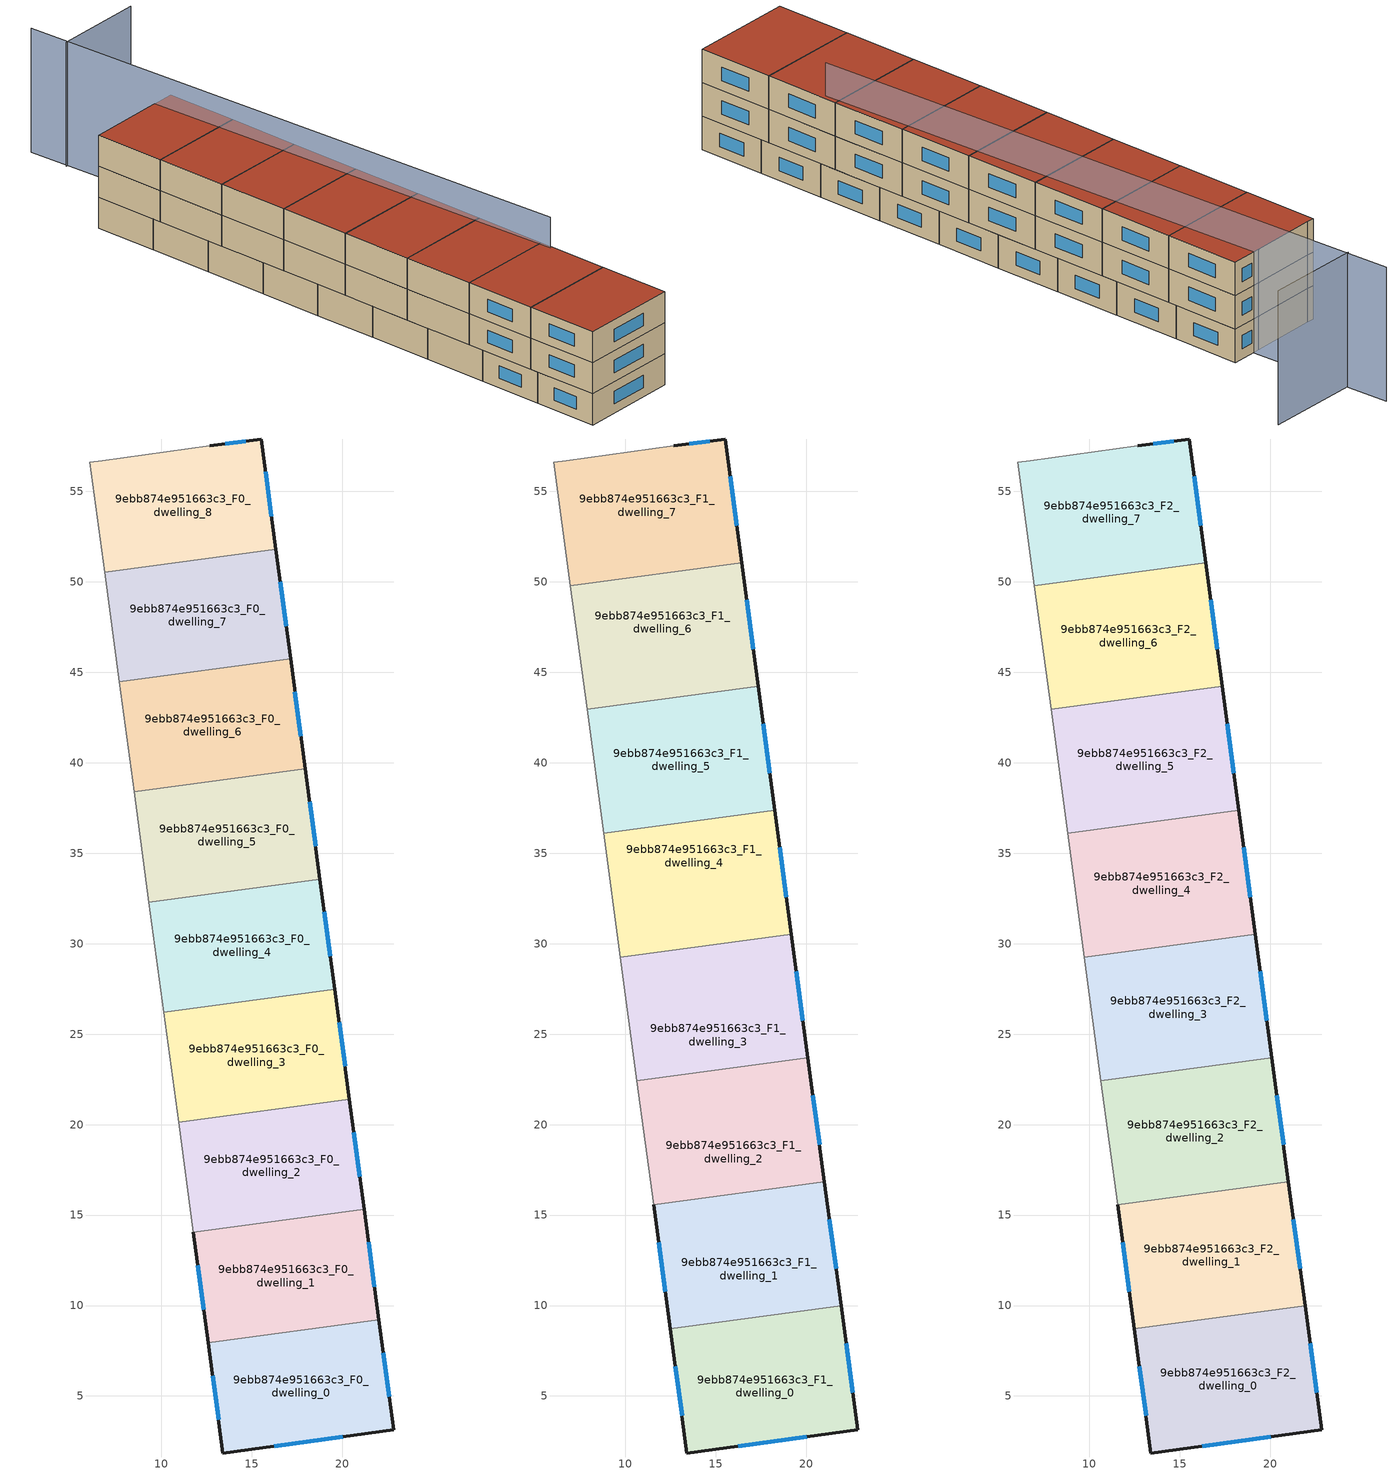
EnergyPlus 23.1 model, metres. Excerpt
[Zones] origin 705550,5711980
9ebb874e951663c3_F0_dwelling_0
 floor ground (EU_floor_Construction): 22.02,9.21 22.83,3.12 13.4,1.85 12.58,7.95 z0
 wall outside (EU_wall_Construction): 12.58,7.95 13.4,1.85 22.83,3.12 22.02,9.21 z0:3
 wall to 9ebb874e951663c3_F0_dwelling_1 (EU_wall_Construction): 22.02,9.21 12.58,7.95 z0:3
 window (EU_Window_Construction): 22.59,4.95 22.26,7.39 / 16.23,2.23 20.01,2.74 / 12.83,6.12 13.16,3.67 z0.9:2.1
9ebb874e951663c3_F0_dwelling_1
 floor ground (EU_floor_Construction): 21.2,15.31 22.02,9.21 12.58,7.95 11.76,14.04 z0
 wall outside (EU_wall_Construction): 22.02,9.21 21.2,15.31 / 11.76,14.04 12.58,7.95 z0:3
 wall to 9ebb874e951663c3_F0_dwelling_2 (EU_wall_Construction): 21.2,15.31 11.76,14.04 z0:3
 window (EU_Window_Construction): 21.78,11.04 21.45,13.48 / 12.01,12.22 12.34,9.77 z0.9:2.1
9ebb874e951663c3_F0_dwelling_2
 floor ground (EU_floor_Construction): 20.39,21.4 21.2,15.31 11.76,14.04 10.95,20.13 z0
 wall outside (EU_wall_Construction): 21.2,15.31 20.39,21.4 z0:3
 wall to 9ebb874e951663c3_F0_dwelling_3 (EU_wall_Construction): 20.39,21.4 10.95,20.13 z0:3
 wall adiabatic (EU_wall_Construction): 10.95,20.13 11.76,14.04 z0:3
 window (EU_Window_Construction): 20.96,17.13 20.63,19.58 z0.9:2.1
9ebb874e951663c3_F0_dwelling_3
 floor ground (EU_floor_Construction): 19.58,27.49 20.39,21.4 10.95,20.13 10.13,26.22 z0
 wall outside (EU_wall_Construction): 20.39,21.4 19.58,27.49 z0:3
 wall to 9ebb874e951663c3_F0_dwelling_4 (EU_wall_Construction): 19.58,27.49 10.13,26.22 z0:3
 wall adiabatic (EU_wall_Construction): 10.13,26.22 10.95,20.13 z0:3
 window (EU_Window_Construction): 20.15,23.22 19.82,25.66 z0.9:2.1
9ebb874e951663c3_F0_dwelling_4
 floor ground (EU_floor_Construction): 18.76,33.57 19.58,27.49 10.13,26.22 9.31,32.3 z0
 wall outside (EU_wall_Construction): 19.58,27.49 18.76,33.57 z0:3
 wall to 9ebb874e951663c3_F0_dwelling_5 (EU_wall_Construction): 18.76,33.57 9.31,32.3 z0:3
 wall adiabatic (EU_wall_Construction): 9.31,32.3 10.13,26.22 z0:3
 window (EU_Window_Construction): 19.33,29.31 19.01,31.75 z0.9:2.1
9ebb874e951663c3_F0_dwelling_5
 floor ground (EU_floor_Construction): 17.95,39.66 18.76,33.57 9.31,32.3 8.49,38.38 z0
 wall outside (EU_wall_Construction): 18.76,33.57 17.95,39.66 z0:3
 wall to 9ebb874e951663c3_F0_dwelling_6 (EU_wall_Construction): 17.95,39.66 8.49,38.38 z0:3
 wall adiabatic (EU_wall_Construction): 8.49,38.38 9.31,32.3 z0:3
 window (EU_Window_Construction): 18.52,35.39 18.19,37.84 z0.9:2.1
 ceiling adiabatic (EU_roof_Construction): 18.25,37.37 17.95,39.66 8.49,38.38 8.8,36.1 z3
9ebb874e951663c3_F0_dwelling_6
 floor ground (EU_floor_Construction): 17.14,45.74 17.95,39.66 8.49,38.38 7.68,44.46 z0
 wall outside (EU_wall_Construction): 17.95,39.66 17.14,45.74 z0:3
 wall to 9ebb874e951663c3_F0_dwelling_7 (EU_wall_Construction): 17.14,45.74 7.68,44.46 z0:3
 wall adiabatic (EU_wall_Construction): 7.68,44.46 8.49,38.38 z0:3
 window (EU_Window_Construction): 17.7,41.48 17.38,43.92 z0.9:2.1
 ceiling adiabatic (EU_roof_Construction): 17.95,39.66 17.34,44.22 7.88,42.95 8.49,38.38 z3
9ebb874e951663c3_F0_dwelling_7
 floor ground (EU_floor_Construction): 16.32,51.81 17.14,45.74 7.68,44.46 6.86,50.54 z0
 wall outside (EU_wall_Construction): 17.14,45.74 16.32,51.81 z0:3
 wall to 9ebb874e951663c3_F0_dwelling_8 (EU_wall_Construction): 16.32,51.81 6.86,50.54 z0:3
 wall adiabatic (EU_wall_Construction): 6.86,50.54 7.68,44.46 z0:3
 window (EU_Window_Construction): 16.89,47.56 16.57,49.99 z0.9:2.1
9ebb874e951663c3_F0_dwelling_8
 floor ground (EU_floor_Construction): 15.51,57.89 16.32,51.81 6.86,50.54 6.04,56.6 6.74,56.69 12.68,57.52 z0
 wall outside (EU_wall_Construction): 16.32,51.81 15.51,57.89 12.68,57.52 z0:3
 wall adiabatic (EU_wall_Construction): 12.68,57.52 6.74,56.69 6.04,56.6 6.86,50.54 z0:3
 window (EU_Window_Construction): 14.66,57.78 13.52,57.63 / 16.08,53.63 15.75,56.07 z0.9:2.1
9ebb874e951663c3_F1_dwelling_0
 floor to 9ebb874e951663c3_F0_dwelling_0 (EU_floor_Construction): 22.02,9.21 22.83,3.12 13.4,1.85 12.58,7.95 z3
 floor to 9ebb874e951663c3_F0_dwelling_1 (EU_floor_Construction): 21.92,9.98 22.02,9.21 12.58,7.95 12.48,8.71 z3
 wall outside (EU_wall_Construction): 12.48,8.71 13.4,1.85 22.83,3.12 21.92,9.98 z3:6
 wall to 9ebb874e951663c3_F1_dwelling_1 (EU_wall_Construction): 21.92,9.98 12.48,8.71 z3:6
 window (EU_Window_Construction): 22.56,5.17 22.19,7.92 / 16.23,2.23 20.01,2.74 / 12.76,6.66 13.13,3.9 z3.9:5.1
9ebb874e951663c3_F1_dwelling_1
 floor to 9ebb874e951663c3_F0_dwelling_1 (EU_floor_Construction): 21.2,15.31 21.92,9.98 12.48,8.71 11.76,14.04 z3
 floor to 9ebb874e951663c3_F0_dwelling_2 (EU_floor_Construction): 21,16.83 21.2,15.31 11.76,14.04 11.56,15.56 z3
 wall outside (EU_wall_Construction): 21.92,9.98 21,16.83 / 11.56,15.56 12.48,8.71 z3:6
 wall to 9ebb874e951663c3_F1_dwelling_2 (EU_wall_Construction): 21,16.83 11.56,15.56 z3:6
 window (EU_Window_Construction): 21.64,12.03 21.28,14.78 / 11.84,13.51 12.21,10.76 z3.9:5.1
9ebb874e951663c3_F1_dwelling_2
 floor to 9ebb874e951663c3_F0_dwelling_2 (EU_floor_Construction): 20.39,21.4 21,16.83 11.56,15.56 10.95,20.13 z3
 floor to 9ebb874e951663c3_F0_dwelling_3 (EU_floor_Construction): 20.08,23.68 20.39,21.4 10.95,20.13 10.64,22.41 z3
 wall outside (EU_wall_Construction): 21,16.83 20.08,23.68 z3:6
 wall to 9ebb874e951663c3_F1_dwelling_3 (EU_wall_Construction): 20.08,23.68 10.64,22.41 z3:6
 wall adiabatic (EU_wall_Construction): 10.64,22.41 11.56,15.56 z3:6
 window (EU_Window_Construction): 20.73,18.88 20.36,21.63 z3.9:5.1
9ebb874e951663c3_F1_dwelling_3
 floor to 9ebb874e951663c3_F0_dwelling_3 (EU_floor_Construction): 19.58,27.49 20.08,23.68 10.64,22.41 10.13,26.22 z3
 floor to 9ebb874e951663c3_F0_dwelling_4 (EU_floor_Construction): 19.17,30.53 19.58,27.49 10.13,26.22 9.72,29.26 z3
 wall outside (EU_wall_Construction): 20.08,23.68 19.17,30.53 z3:6
 wall to 9ebb874e951663c3_F1_dwelling_4 (EU_wall_Construction): 19.17,30.53 9.72,29.26 z3:6
 wall adiabatic (EU_wall_Construction): 9.72,29.26 10.64,22.41 z3:6
 window (EU_Window_Construction): 19.81,25.73 19.44,28.48 z3.9:5.1
9ebb874e951663c3_F1_dwelling_4
 floor to 9ebb874e951663c3_F0_dwelling_5 (EU_floor_Construction): 18.25,37.37 18.76,33.57 9.31,32.3 8.8,36.1 z3
 floor to 9ebb874e951663c3_F0_dwelling_4 (EU_floor_Construction): 18.76,33.57 19.17,30.53 9.72,29.26 9.31,32.3 z3
 wall outside (EU_wall_Construction): 19.17,30.53 18.25,37.38 z3:6
 wall to 9ebb874e951663c3_F1_dwelling_5 (EU_wall_Construction): 18.25,37.38 8.8,36.1 z3:6
 wall adiabatic (EU_wall_Construction): 8.8,36.1 9.72,29.26 z3:6
 window (EU_Window_Construction): 18.9,32.58 18.53,35.33 z3.9:5.1
9ebb874e951663c3_F1_dwelling_5
 floor adiabatic (EU_floor_Construction): 17.34,44.22 18.25,37.38 8.8,36.1 7.88,42.95 z3
 wall outside (EU_wall_Construction): 18.25,37.38 17.34,44.22 z3:6
 wall to 9ebb874e951663c3_F1_dwelling_6 (EU_wall_Construction): 17.34,44.22 7.88,42.95 z3:6
 wall adiabatic (EU_wall_Construction): 7.88,42.95 8.8,36.1 z3:6
 window (EU_Window_Construction): 17.98,39.42 17.61,42.17 z3.9:5.1
9ebb874e951663c3_F1_dwelling_6
 floor to 9ebb874e951663c3_F0_dwelling_6 (EU_floor_Construction): 17.13,45.74 17.34,44.22 7.88,42.95 7.68,44.46 z3
 floor to 9ebb874e951663c3_F0_dwelling_7 (EU_floor_Construction): 16.42,51.05 17.13,45.74 7.68,44.46 6.96,49.78 z3
 wall outside (EU_wall_Construction): 17.34,44.22 16.42,51.05 z3:6
 wall to 9ebb874e951663c3_F1_dwelling_7 (EU_wall_Construction): 16.42,51.05 6.96,49.78 z3:6
 wall adiabatic (EU_wall_Construction): 6.96,49.78 7.88,42.95 z3:6
 window (EU_Window_Construction): 17.06,46.26 16.7,49.01 z3.9:5.1
9ebb874e951663c3_F1_dwelling_7
 floor to 9ebb874e951663c3_F0_dwelling_7 (EU_floor_Construction): 16.32,51.81 16.42,51.05 6.96,49.78 6.86,50.54 z3
 floor to 9ebb874e951663c3_F0_dwelling_8 (EU_floor_Construction): 15.51,57.89 16.32,51.81 6.86,50.54 6.04,56.6 6.74,56.69 12.68,57.52 z3
 wall outside (EU_wall_Construction): 16.42,51.05 15.51,57.89 12.68,57.52 z3:6
 wall adiabatic (EU_wall_Construction): 12.68,57.52 6.74,56.69 6.04,56.6 6.96,49.78 z3:6
 window (EU_Window_Construction): 14.66,57.78 13.52,57.63 / 16.15,53.1 15.78,55.85 z3.9:5.1
9ebb874e951663c3_F2_dwelling_0
 floor to 9ebb874e951663c3_F1_dwelling_0 (EU_floor_Construction): 21.92,9.98 22.83,3.12 13.4,1.85 12.48,8.71 z6
 wall outside (EU_wall_Construction): 12.48,8.71 13.4,1.85 22.83,3.12 21.92,9.98 z6:9
 wall to 9ebb874e951663c3_F2_dwelling_1 (EU_wall_Construction): 21.92,9.98 12.48,8.71 z6:9
 window (EU_Window_Construction): 22.56,5.17 22.19,7.92 / 16.23,2.23 20.01,2.74 / 12.76,6.66 13.13,3.9 z6.9:8.1
 roof outside (EU_roof_Construction): 22.83,3.12 21.92,9.98 12.48,8.71 13.4,1.85 z9
9ebb874e951663c3_F2_dwelling_1
 floor to 9ebb874e951663c3_F1_dwelling_1 (EU_floor_Construction): 21,16.83 21.92,9.98 12.48,8.71 11.56,15.56 z6
 wall outside (EU_wall_Construction): 21.92,9.98 21,16.83 / 11.56,15.56 12.48,8.71 z6:9
 wall to 9ebb874e951663c3_F2_dwelling_2 (EU_wall_Construction): 21,16.83 11.56,15.56 z6:9
 window (EU_Window_Construction): 21.64,12.03 21.28,14.78 / 11.84,13.51 12.21,10.76 z6.9:8.1
 roof outside (EU_roof_Construction): 21.92,9.98 21,16.83 11.56,15.56 12.48,8.71 z9
9ebb874e951663c3_F2_dwelling_2
 floor to 9ebb874e951663c3_F1_dwelling_2 (EU_floor_Construction): 20.08,23.68 21,16.83 11.56,15.56 10.64,22.41 z6
 wall outside (EU_wall_Construction): 21,16.83 20.08,23.68 z6:9
 wall to 9ebb874e951663c3_F2_dwelling_3 (EU_wall_Construction): 20.08,23.68 10.64,22.41 z6:9
 wall adiabatic (EU_wall_Construction): 10.64,22.41 11.56,15.56 z6:9
 window (EU_Window_Construction): 20.73,18.88 20.36,21.63 z6.9:8.1
 roof outside (EU_roof_Construction): 21,16.83 20.08,23.68 10.64,22.41 11.56,15.56 z9
9ebb874e951663c3_F2_dwelling_3
 floor to 9ebb874e951663c3_F1_dwelling_3 (EU_floor_Construction): 19.17,30.53 20.08,23.68 10.64,22.41 9.72,29.26 z6
 wall outside (EU_wall_Construction): 20.08,23.68 19.17,30.53 z6:9
 wall to 9ebb874e951663c3_F2_dwelling_4 (EU_wall_Construction): 19.17,30.53 9.72,29.26 z6:9
 wall adiabatic (EU_wall_Construction): 9.72,29.26 10.64,22.41 z6:9
 window (EU_Window_Construction): 19.81,25.73 19.44,28.48 z6.9:8.1
 roof outside (EU_roof_Construction): 20.08,23.68 19.17,30.53 9.72,29.26 10.64,22.41 z9
9ebb874e951663c3_F2_dwelling_4
 floor to 9ebb874e951663c3_F1_dwelling_4 (EU_floor_Construction): 18.25,37.38 19.17,30.53 9.72,29.26 8.8,36.1 z6
 wall outside (EU_wall_Construction): 19.17,30.53 18.25,37.38 z6:9
 wall to 9ebb874e951663c3_F2_dwelling_5 (EU_wall_Construction): 18.25,37.38 8.8,36.1 z6:9
 wall adiabatic (EU_wall_Construction): 8.8,36.1 9.72,29.26 z6:9
 window (EU_Window_Construction): 18.9,32.58 18.53,35.33 z6.9:8.1
 roof outside (EU_roof_Construction): 19.17,30.53 18.25,37.38 8.8,36.1 9.72,29.26 z9
9ebb874e951663c3_F2_dwelling_5
 floor to 9ebb874e951663c3_F1_dwelling_5 (EU_floor_Construction): 17.34,44.22 18.25,37.38 8.8,36.1 7.88,42.95 z6
 wall outside (EU_wall_Construction): 18.25,37.38 17.34,44.22 z6:9
 wall to 9ebb874e951663c3_F2_dwelling_6 (EU_wall_Construction): 17.34,44.22 7.88,42.95 z6:9
 wall adiabatic (EU_wall_Construction): 7.88,42.95 8.8,36.1 z6:9
 window (EU_Window_Construction): 17.98,39.42 17.61,42.17 z6.9:8.1
 roof outside (EU_roof_Construction): 18.25,37.38 17.34,44.22 7.88,42.95 8.8,36.1 z9
9ebb874e951663c3_F2_dwelling_6
 floor to 9ebb874e951663c3_F1_dwelling_6 (EU_floor_Construction): 16.42,51.05 17.34,44.22 7.88,42.95 6.96,49.78 z6
 wall outside (EU_wall_Construction): 17.34,44.22 16.42,51.05 z6:9
 wall to 9ebb874e951663c3_F2_dwelling_7 (EU_wall_Construction): 16.42,51.05 6.96,49.78 z6:9
 wall adiabatic (EU_wall_Construction): 6.96,49.78 7.88,42.95 z6:9
 window (EU_Window_Construction): 17.06,46.26 16.7,49.01 z6.9:8.1
 roof outside (EU_roof_Construction): 17.34,44.22 16.42,51.05 6.96,49.78 7.88,42.95 z9
9ebb874e951663c3_F2_dwelling_7
 floor to 9ebb874e951663c3_F1_dwelling_7 (EU_floor_Construction): 15.51,57.89 16.42,51.05 6.96,49.78 6.04,56.6 6.74,56.69 12.68,57.52 z6
 wall outside (EU_wall_Construction): 16.42,51.05 15.51,57.89 12.68,57.52 z6:9
 wall adiabatic (EU_wall_Construction): 12.68,57.52 6.74,56.69 6.04,56.6 6.96,49.78 z6:9
 window (EU_Window_Construction): 14.66,57.78 13.52,57.63 / 16.15,53.1 15.78,55.85 z6.9:8.1
 roof outside (EU_roof_Construction): 16.42,51.05 15.51,57.89 12.68,57.52 6.74,56.69 6.04,56.6 6.96,49.78 z9
shading: 11,70.68 20.88,15.54 / 20,67.96 11.51,66.82 z0:12
[Building]
EU S2 Campaign: North Axis=0; Terrain=City; Solar Distribution=FullExterior
[Site:Location]
London: Latitude=51.5; Longitude=-0.5; Time Zone=0; Elevation=25
[SizingPeriod:WeatherFileDays]
AnnualSizingPeriod: Begin Month=1; Begin Day of Month=1; End Month=12; End Day of Month=31; Day of Week for Start Day=Monday; Use Weather File Daylight Saving Period=No; Use Weather File Rain and Snow Indicators=No
[MATERIAL]
EU_InternalMass_Material: Roughness=MediumRough; Thickness=0.1; Conductivity=1; Density=1800; Specific Heat=900; Thermal Absorptance=0.9; Solar Absorptance=0.7; Visible Absorptance=0.7
[MATERIAL:NOMASS] Roughness=MediumRough; Thermal Absorptance=0.9; Solar Absorptance=0.7; Visible Absorptance=0.7
Name | Thermal Resistance
EU_wall_NoMass | 1.04674
EU_roof_NoMass | 4.32442
EU_floor_NoMass | 2.04616
[WINDOWMATERIAL:SIMPLEGLAZINGSYSTEM]
EU_Window_SimpleGlazing: UFactor=4.25843; Solar Heat Gain Coefficient=0.85; Visible Transmittance=0.85
[CONSTRUCTION]
EU_wall_Construction: EU_wall_NoMass
EU_roof_Construction: EU_roof_NoMass
EU_floor_Construction: EU_floor_NoMass
EU_Window_Construction: EU_Window_SimpleGlazing
EU_InternalMass_Construction: EU_InternalMass_Material
[ZONE] Type=1; Multiplier=1; Ceiling Height=autocalculate; Floor Area=autocalculate; Part of Total Floor Area=Yes
Name | Volume
9ebb874e951663c3_F0_dwelling_0 | 175.64
9ebb874e951663c3_F1_dwelling_0; 9ebb874e951663c3_F2_dwelling_0 | 197.596
9ebb874e951663c3_F0_dwelling_1 | 175.631
9ebb874e951663c3_F1_dwelling_1; 9ebb874e951663c3_F2_dwelling_1; 9ebb874e951663c3_F1_dwelling_3; 9ebb874e951663c3_F2_dwelling_3 | 197.583
9ebb874e951663c3_F0_dwelling_2 | 175.651
9ebb874e951663c3_F1_dwelling_2; 9ebb874e951663c3_F2_dwelling_2 | 197.576
9ebb874e951663c3_F0_dwelling_3 | 175.616
9ebb874e951663c3_F0_dwelling_4 | 175.635
9ebb874e951663c3_F1_dwelling_4; 9ebb874e951663c3_F2_dwelling_4 | 197.59
9ebb874e951663c3_F0_dwelling_5; 9ebb874e951663c3_F0_dwelling_7 | 175.625
9ebb874e951663c3_F1_dwelling_5; 9ebb874e951663c3_F2_dwelling_5 | 197.602
9ebb874e951663c3_F0_dwelling_6; 9ebb874e951663c3_F0_dwelling_8 | 175.637
9ebb874e951663c3_F1_dwelling_6; 9ebb874e951663c3_F2_dwelling_6 | 197.562
9ebb874e951663c3_F1_dwelling_7; 9ebb874e951663c3_F2_dwelling_7 | 197.609
[INTERNALMASS] Construction=EU_InternalMass_Construction
Name | Zone or ZoneList | Surface Area
9ebb874e951663c3_F0_dwelling_0_EU_InternalMass | 9ebb874e951663c3_F0_dwelling_0 | 58.5466
9ebb874e951663c3_F0_dwelling_1_EU_InternalMass | 9ebb874e951663c3_F0_dwelling_1 | 58.5435
9ebb874e951663c3_F0_dwelling_2_EU_InternalMass | 9ebb874e951663c3_F0_dwelling_2 | 58.5504
9ebb874e951663c3_F0_dwelling_3_EU_InternalMass | 9ebb874e951663c3_F0_dwelling_3 | 58.5384
9ebb874e951663c3_F0_dwelling_4_EU_InternalMass | 9ebb874e951663c3_F0_dwelling_4 | 58.5447
9ebb874e951663c3_F0_dwelling_5_EU_InternalMass | 9ebb874e951663c3_F0_dwelling_5 | 58.5415
9ebb874e951663c3_F0_dwelling_6_EU_InternalMass | 9ebb874e951663c3_F0_dwelling_6 | 58.5456
9ebb874e951663c3_F0_dwelling_7_EU_InternalMass | 9ebb874e951663c3_F0_dwelling_7 | 58.5416
9ebb874e951663c3_F0_dwelling_8_EU_InternalMass | 9ebb874e951663c3_F0_dwelling_8 | 58.5451
9ebb874e951663c3_F1_dwelling_0_EU_InternalMass | 9ebb874e951663c3_F1_dwelling_0 | 65.8653
9ebb874e951663c3_F1_dwelling_1_EU_InternalMass | 9ebb874e951663c3_F1_dwelling_1 | 65.8611
9ebb874e951663c3_F1_dwelling_2_EU_InternalMass | 9ebb874e951663c3_F1_dwelling_2 | 65.8587
9ebb874e951663c3_F1_dwelling_3_EU_InternalMass | 9ebb874e951663c3_F1_dwelling_3 | 65.8606
9ebb874e951663c3_F1_dwelling_4_EU_InternalMass | 9ebb874e951663c3_F1_dwelling_4 | 65.8633
9ebb874e951663c3_F1_dwelling_5_EU_InternalMass | 9ebb874e951663c3_F1_dwelling_5 | 65.8673
9ebb874e951663c3_F1_dwelling_6_EU_InternalMass | 9ebb874e951663c3_F1_dwelling_6 | 65.8541
9ebb874e951663c3_F1_dwelling_7_EU_InternalMass | 9ebb874e951663c3_F1_dwelling_7 | 65.8692
9ebb874e951663c3_F2_dwelling_0_EU_InternalMass | 9ebb874e951663c3_F2_dwelling_0 | 65.8653
9ebb874e951663c3_F2_dwelling_1_EU_InternalMass | 9ebb874e951663c3_F2_dwelling_1 | 65.8611
9ebb874e951663c3_F2_dwelling_2_EU_InternalMass | 9ebb874e951663c3_F2_dwelling_2 | 65.8587
9ebb874e951663c3_F2_dwelling_3_EU_InternalMass | 9ebb874e951663c3_F2_dwelling_3 | 65.8606
9ebb874e951663c3_F2_dwelling_4_EU_InternalMass | 9ebb874e951663c3_F2_dwelling_4 | 65.8633
9ebb874e951663c3_F2_dwelling_5_EU_InternalMass | 9ebb874e951663c3_F2_dwelling_5 | 65.8673
9ebb874e951663c3_F2_dwelling_6_EU_InternalMass | 9ebb874e951663c3_F2_dwelling_6 | 65.8541
9ebb874e951663c3_F2_dwelling_7_EU_InternalMass | 9ebb874e951663c3_F2_dwelling_7 | 65.8692
[OTHEREQUIPMENT] Fuel Type=Electricity; Design Level Calculation Method=Watts/Area; Power per Zone Floor Area=1; Fraction Latent=0; Fraction Radiant=0; Fraction Lost=0; Carbon Dioxide Generation Rate=0; EndUse Subcategory=EU_Step8_InternalGains
Name | Zone or ZoneList or Space or SpaceList | Schedule
EU_Step8_InternalGain_9ebb874e951663c3_F0_dwelling_0_f000 | 9ebb874e951663c3_F0_dwelling_0 | EU_Step8_GainSchedule_9ebb874e951663c3_F0_dwelling_0_f000
EU_Step8_InternalGain_9ebb874e951663c3_F0_dwelling_1_f000 | 9ebb874e951663c3_F0_dwelling_1 | EU_Step8_GainSchedule_9ebb874e951663c3_F0_dwelling_1_f000
EU_Step8_InternalGain_9ebb874e951663c3_F0_dwelling_2_f000 | 9ebb874e951663c3_F0_dwelling_2 | EU_Step8_GainSchedule_9ebb874e951663c3_F0_dwelling_2_f000
EU_Step8_InternalGain_9ebb874e951663c3_F0_dwelling_3_f000 | 9ebb874e951663c3_F0_dwelling_3 | EU_Step8_GainSchedule_9ebb874e951663c3_F0_dwelling_3_f000
EU_Step8_InternalGain_9ebb874e951663c3_F0_dwelling_4_f000 | 9ebb874e951663c3_F0_dwelling_4 | EU_Step8_GainSchedule_9ebb874e951663c3_F0_dwelling_4_f000
EU_Step8_InternalGain_9ebb874e951663c3_F0_dwelling_5_f000 | 9ebb874e951663c3_F0_dwelling_5 | EU_Step8_GainSchedule_9ebb874e951663c3_F0_dwelling_5_f000
EU_Step8_InternalGain_9ebb874e951663c3_F0_dwelling_6_f000 | 9ebb874e951663c3_F0_dwelling_6 | EU_Step8_GainSchedule_9ebb874e951663c3_F0_dwelling_6_f000
EU_Step8_InternalGain_9ebb874e951663c3_F0_dwelling_7_f000 | 9ebb874e951663c3_F0_dwelling_7 | EU_Step8_GainSchedule_9ebb874e951663c3_F0_dwelling_7_f000
EU_Step8_InternalGain_9ebb874e951663c3_F0_dwelling_8_f000 | 9ebb874e951663c3_F0_dwelling_8 | EU_Step8_GainSchedule_9ebb874e951663c3_F0_dwelling_8_f000
EU_Step8_InternalGain_9ebb874e951663c3_F1_dwelling_0_f000 | 9ebb874e951663c3_F1_dwelling_0 | EU_Step8_GainSchedule_9ebb874e951663c3_F1_dwelling_0_f000
EU_Step8_InternalGain_9ebb874e951663c3_F1_dwelling_1_f000 | 9ebb874e951663c3_F1_dwelling_1 | EU_Step8_GainSchedule_9ebb874e951663c3_F1_dwelling_1_f000
EU_Step8_InternalGain_9ebb874e951663c3_F1_dwelling_2_f000 | 9ebb874e951663c3_F1_dwelling_2 | EU_Step8_GainSchedule_9ebb874e951663c3_F1_dwelling_2_f000
EU_Step8_InternalGain_9ebb874e951663c3_F1_dwelling_3_f000 | 9ebb874e951663c3_F1_dwelling_3 | EU_Step8_GainSchedule_9ebb874e951663c3_F1_dwelling_3_f000
EU_Step8_InternalGain_9ebb874e951663c3_F1_dwelling_4_f000 | 9ebb874e951663c3_F1_dwelling_4 | EU_Step8_GainSchedule_9ebb874e951663c3_F1_dwelling_4_f000
EU_Step8_InternalGain_9ebb874e951663c3_F1_dwelling_5_f000 | 9ebb874e951663c3_F1_dwelling_5 | EU_Step8_GainSchedule_9ebb874e951663c3_F1_dwelling_5_f000
EU_Step8_InternalGain_9ebb874e951663c3_F1_dwelling_6_f000 | 9ebb874e951663c3_F1_dwelling_6 | EU_Step8_GainSchedule_9ebb874e951663c3_F1_dwelling_6_f000
EU_Step8_InternalGain_9ebb874e951663c3_F1_dwelling_7_f000 | 9ebb874e951663c3_F1_dwelling_7 | EU_Step8_GainSchedule_9ebb874e951663c3_F1_dwelling_7_f000
EU_Step8_InternalGain_9ebb874e951663c3_F2_dwelling_0_f000 | 9ebb874e951663c3_F2_dwelling_0 | EU_Step8_GainSchedule_9ebb874e951663c3_F2_dwelling_0_f000
EU_Step8_InternalGain_9ebb874e951663c3_F2_dwelling_1_f000 | 9ebb874e951663c3_F2_dwelling_1 | EU_Step8_GainSchedule_9ebb874e951663c3_F2_dwelling_1_f000
EU_Step8_InternalGain_9ebb874e951663c3_F2_dwelling_2_f000 | 9ebb874e951663c3_F2_dwelling_2 | EU_Step8_GainSchedule_9ebb874e951663c3_F2_dwelling_2_f000
EU_Step8_InternalGain_9ebb874e951663c3_F2_dwelling_3_f000 | 9ebb874e951663c3_F2_dwelling_3 | EU_Step8_GainSchedule_9ebb874e951663c3_F2_dwelling_3_f000
EU_Step8_InternalGain_9ebb874e951663c3_F2_dwelling_4_f000 | 9ebb874e951663c3_F2_dwelling_4 | EU_Step8_GainSchedule_9ebb874e951663c3_F2_dwelling_4_f000
EU_Step8_InternalGain_9ebb874e951663c3_F2_dwelling_5_f000 | 9ebb874e951663c3_F2_dwelling_5 | EU_Step8_GainSchedule_9ebb874e951663c3_F2_dwelling_5_f000
EU_Step8_InternalGain_9ebb874e951663c3_F2_dwelling_6_f000 | 9ebb874e951663c3_F2_dwelling_6 | EU_Step8_GainSchedule_9ebb874e951663c3_F2_dwelling_6_f000
EU_Step8_InternalGain_9ebb874e951663c3_F2_dwelling_7_f000 | 9ebb874e951663c3_F2_dwelling_7 | EU_Step8_GainSchedule_9ebb874e951663c3_F2_dwelling_7_f000
[ZONEVENTILATION:DESIGNFLOWRATE] Schedule=EU_AlwaysOn; Design Flow Rate Calculation Method=AirChanges/Hour; Air Changes per Hour=0.488719; Ventilation Type=Natural; Fan Pressure Rise=0; Fan Total Efficiency=1; Constant Term Coefficient=1; Temperature Term Coefficient=0; Velocity Term Coefficient=0; Velocity Squared Term Coefficient=0; Minimum Indoor Temperature=-100; Maximum Indoor Temperature=100; Delta Temperature=-100; Minimum Outdoor Temperature=-100; Maximum Outdoor Temperature=100; Maximum Wind Speed=40
Name | Zone or ZoneList or Space or SpaceList
EU_ConstantAir_9ebb874e951663c3_F0_dwelling_0 | 9ebb874e951663c3_F0_dwelling_0
EU_ConstantAir_9ebb874e951663c3_F0_dwelling_1 | 9ebb874e951663c3_F0_dwelling_1
EU_ConstantAir_9ebb874e951663c3_F0_dwelling_2 | 9ebb874e951663c3_F0_dwelling_2
EU_ConstantAir_9ebb874e951663c3_F0_dwelling_3 | 9ebb874e951663c3_F0_dwelling_3
EU_ConstantAir_9ebb874e951663c3_F0_dwelling_4 | 9ebb874e951663c3_F0_dwelling_4
EU_ConstantAir_9ebb874e951663c3_F0_dwelling_5 | 9ebb874e951663c3_F0_dwelling_5
EU_ConstantAir_9ebb874e951663c3_F0_dwelling_6 | 9ebb874e951663c3_F0_dwelling_6
EU_ConstantAir_9ebb874e951663c3_F0_dwelling_7 | 9ebb874e951663c3_F0_dwelling_7
EU_ConstantAir_9ebb874e951663c3_F0_dwelling_8 | 9ebb874e951663c3_F0_dwelling_8
EU_ConstantAir_9ebb874e951663c3_F1_dwelling_0 | 9ebb874e951663c3_F1_dwelling_0
EU_ConstantAir_9ebb874e951663c3_F1_dwelling_1 | 9ebb874e951663c3_F1_dwelling_1
EU_ConstantAir_9ebb874e951663c3_F1_dwelling_2 | 9ebb874e951663c3_F1_dwelling_2
EU_ConstantAir_9ebb874e951663c3_F1_dwelling_3 | 9ebb874e951663c3_F1_dwelling_3
EU_ConstantAir_9ebb874e951663c3_F1_dwelling_4 | 9ebb874e951663c3_F1_dwelling_4
EU_ConstantAir_9ebb874e951663c3_F1_dwelling_5 | 9ebb874e951663c3_F1_dwelling_5
EU_ConstantAir_9ebb874e951663c3_F1_dwelling_6 | 9ebb874e951663c3_F1_dwelling_6
EU_ConstantAir_9ebb874e951663c3_F1_dwelling_7 | 9ebb874e951663c3_F1_dwelling_7
EU_ConstantAir_9ebb874e951663c3_F2_dwelling_0 | 9ebb874e951663c3_F2_dwelling_0
EU_ConstantAir_9ebb874e951663c3_F2_dwelling_1 | 9ebb874e951663c3_F2_dwelling_1
EU_ConstantAir_9ebb874e951663c3_F2_dwelling_2 | 9ebb874e951663c3_F2_dwelling_2
EU_ConstantAir_9ebb874e951663c3_F2_dwelling_3 | 9ebb874e951663c3_F2_dwelling_3
EU_ConstantAir_9ebb874e951663c3_F2_dwelling_4 | 9ebb874e951663c3_F2_dwelling_4
EU_ConstantAir_9ebb874e951663c3_F2_dwelling_5 | 9ebb874e951663c3_F2_dwelling_5
EU_ConstantAir_9ebb874e951663c3_F2_dwelling_6 | 9ebb874e951663c3_F2_dwelling_6
EU_ConstantAir_9ebb874e951663c3_F2_dwelling_7 | 9ebb874e951663c3_F2_dwelling_7
[HVACTEMPLATE:THERMOSTAT] Constant Heating Setpoint=20; Constant Cooling Setpoint=50
EU_HeatOnly_9ebb874e951663c3_F0_dwelling_0; EU_HeatOnly_9ebb874e951663c3_F0_dwelling_1; EU_HeatOnly_9ebb874e951663c3_F0_dwelling_2; EU_HeatOnly_9ebb874e951663c3_F0_dwelling_3; EU_HeatOnly_9ebb874e951663c3_F0_dwelling_4; EU_HeatOnly_9ebb874e951663c3_F0_dwelling_5; EU_HeatOnly_9ebb874e951663c3_F0_dwelling_6; EU_HeatOnly_9ebb874e951663c3_F0_dwelling_7; EU_HeatOnly_9ebb874e951663c3_F0_dwelling_8; EU_HeatOnly_9ebb874e951663c3_F1_dwelling_0; EU_HeatOnly_9ebb874e951663c3_F1_dwelling_1; EU_HeatOnly_9ebb874e951663c3_F1_dwelling_2; EU_HeatOnly_9ebb874e951663c3_F1_dwelling_3; EU_HeatOnly_9ebb874e951663c3_F1_dwelling_4; EU_HeatOnly_9ebb874e951663c3_F1_dwelling_5; EU_HeatOnly_9ebb874e951663c3_F1_dwelling_6; EU_HeatOnly_9ebb874e951663c3_F1_dwelling_7; EU_HeatOnly_9ebb874e951663c3_F2_dwelling_0; EU_HeatOnly_9ebb874e951663c3_F2_dwelling_1; EU_HeatOnly_9ebb874e951663c3_F2_dwelling_2; EU_HeatOnly_9ebb874e951663c3_F2_dwelling_3; EU_HeatOnly_9ebb874e951663c3_F2_dwelling_4; EU_HeatOnly_9ebb874e951663c3_F2_dwelling_5; EU_HeatOnly_9ebb874e951663c3_F2_dwelling_6; EU_HeatOnly_9ebb874e951663c3_F2_dwelling_7
[HVACTEMPLATE:ZONE:IDEALLOADSAIRSYSTEM] System Availability Schedule=EU_AlwaysOn; Maximum Heating Supply Air Temperature=50; Minimum Cooling Supply Air Temperature=13; Maximum Heating Supply Air Humidity Ratio=0.0156; Minimum Cooling Supply Air Humidity Ratio=0.0077; Heating Limit=NoLimit; Cooling Limit=NoLimit; Heating Availability Schedule=EU_AlwaysOn; Cooling Availability Schedule=EU_CoolingOff; Dehumidification Control Type=ConstantSensibleHeatRatio; Cooling Sensible Heat Ratio=0.7; Dehumidification Setpoint=60; Humidification Control Type=None; Humidification Setpoint=30; Outdoor Air Method=None; Outdoor Air Flow Rate per Person=0.00944; Outdoor Air Flow Rate per Zone Floor Area=0; Outdoor Air Flow Rate per Zone=0; Demand Controlled Ventilation Type=None; Outdoor Air Economizer Type=NoEconomizer; Heat Recovery Type=None; Sensible Heat Recovery Effectiveness=0.7; Latent Heat Recovery Effectiveness=0.65
Name | Template Thermostat
9ebb874e951663c3_F0_dwelling_0 | EU_HeatOnly_9ebb874e951663c3_F0_dwelling_0
9ebb874e951663c3_F0_dwelling_1 | EU_HeatOnly_9ebb874e951663c3_F0_dwelling_1
9ebb874e951663c3_F0_dwelling_2 | EU_HeatOnly_9ebb874e951663c3_F0_dwelling_2
9ebb874e951663c3_F0_dwelling_3 | EU_HeatOnly_9ebb874e951663c3_F0_dwelling_3
9ebb874e951663c3_F0_dwelling_4 | EU_HeatOnly_9ebb874e951663c3_F0_dwelling_4
9ebb874e951663c3_F0_dwelling_5 | EU_HeatOnly_9ebb874e951663c3_F0_dwelling_5
9ebb874e951663c3_F0_dwelling_6 | EU_HeatOnly_9ebb874e951663c3_F0_dwelling_6
9ebb874e951663c3_F0_dwelling_7 | EU_HeatOnly_9ebb874e951663c3_F0_dwelling_7
9ebb874e951663c3_F0_dwelling_8 | EU_HeatOnly_9ebb874e951663c3_F0_dwelling_8
9ebb874e951663c3_F1_dwelling_0 | EU_HeatOnly_9ebb874e951663c3_F1_dwelling_0
9ebb874e951663c3_F1_dwelling_1 | EU_HeatOnly_9ebb874e951663c3_F1_dwelling_1
9ebb874e951663c3_F1_dwelling_2 | EU_HeatOnly_9ebb874e951663c3_F1_dwelling_2
9ebb874e951663c3_F1_dwelling_3 | EU_HeatOnly_9ebb874e951663c3_F1_dwelling_3
9ebb874e951663c3_F1_dwelling_4 | EU_HeatOnly_9ebb874e951663c3_F1_dwelling_4
9ebb874e951663c3_F1_dwelling_5 | EU_HeatOnly_9ebb874e951663c3_F1_dwelling_5
9ebb874e951663c3_F1_dwelling_6 | EU_HeatOnly_9ebb874e951663c3_F1_dwelling_6
9ebb874e951663c3_F1_dwelling_7 | EU_HeatOnly_9ebb874e951663c3_F1_dwelling_7
9ebb874e951663c3_F2_dwelling_0 | EU_HeatOnly_9ebb874e951663c3_F2_dwelling_0
9ebb874e951663c3_F2_dwelling_1 | EU_HeatOnly_9ebb874e951663c3_F2_dwelling_1
9ebb874e951663c3_F2_dwelling_2 | EU_HeatOnly_9ebb874e951663c3_F2_dwelling_2
9ebb874e951663c3_F2_dwelling_3 | EU_HeatOnly_9ebb874e951663c3_F2_dwelling_3
9ebb874e951663c3_F2_dwelling_4 | EU_HeatOnly_9ebb874e951663c3_F2_dwelling_4
9ebb874e951663c3_F2_dwelling_5 | EU_HeatOnly_9ebb874e951663c3_F2_dwelling_5
9ebb874e951663c3_F2_dwelling_6 | EU_HeatOnly_9ebb874e951663c3_F2_dwelling_6
9ebb874e951663c3_F2_dwelling_7 | EU_HeatOnly_9ebb874e951663c3_F2_dwelling_7
[SIZING:ZONE] Zone Cooling Design Supply Air Temperature Input Method=SupplyAirTemperature; Zone Cooling Design Supply Air Temperature=13; Zone Heating Design Supply Air Temperature Input Method=SupplyAirTemperature; Zone Heating Design Supply Air Temperature=50; Zone Cooling Design Supply Air Humidity Ratio=0.008; Zone Heating Design Supply Air Humidity Ratio=0.008; Cooling Design Air Flow Method=DesignDay; Cooling Design Air Flow Rate=0; Cooling Minimum Air Flow per Zone Floor Area=0.000762; Cooling Minimum Air Flow=0; Cooling Minimum Air Flow Fraction=0.2; Heating Design Air Flow Method=DesignDay; Heating Design Air Flow Rate=0; Heating Maximum Air Flow per Zone Floor Area=0.002032; Heating Maximum Air Flow=0.141576; Heating Maximum Air Flow Fraction=0.3; Account for Dedicated Outdoor Air System=No; Dedicated Outdoor Air System Control Strategy=NeutralSupplyAir; Dedicated Outdoor Air Low Setpoint Temperature for Design=autosize; Dedicated Outdoor Air High Setpoint Temperature for Design=autosize; Zone Load Sizing Method=Sensible Load Only No Latent Load; Zone Latent Cooling Design Supply Air Humidity Ratio Input Method=HumidityRatioDifference; Zone Cooling Design Supply Air Humidity Ratio Difference=0.005; Zone Latent Heating Design Supply Air Humidity Ratio Input Method=HumidityRatioDifference; Zone Humidification Design Supply Air Humidity Ratio Difference=0.005
9ebb874e951663c3_F0_dwelling_0; 9ebb874e951663c3_F0_dwelling_1; 9ebb874e951663c3_F0_dwelling_2; 9ebb874e951663c3_F0_dwelling_3; 9ebb874e951663c3_F0_dwelling_4; 9ebb874e951663c3_F0_dwelling_5; 9ebb874e951663c3_F0_dwelling_6; 9ebb874e951663c3_F0_dwelling_7; 9ebb874e951663c3_F0_dwelling_8; 9ebb874e951663c3_F1_dwelling_0; 9ebb874e951663c3_F1_dwelling_1; 9ebb874e951663c3_F1_dwelling_2; 9ebb874e951663c3_F1_dwelling_3; 9ebb874e951663c3_F1_dwelling_4; 9ebb874e951663c3_F1_dwelling_5; 9ebb874e951663c3_F1_dwelling_6; 9ebb874e951663c3_F1_dwelling_7; 9ebb874e951663c3_F2_dwelling_0; 9ebb874e951663c3_F2_dwelling_1; 9ebb874e951663c3_F2_dwelling_2; 9ebb874e951663c3_F2_dwelling_3; 9ebb874e951663c3_F2_dwelling_4; 9ebb874e951663c3_F2_dwelling_5; 9ebb874e951663c3_F2_dwelling_6; 9ebb874e951663c3_F2_dwelling_7
[SCHEDULE:CONSTANT]
Name | Hourly Value
EU_AlwaysOn | 1
EU_CoolingOff | 0
[SCHEDULE:FILE] Column Number=1; Rows to Skip at Top=0; Number of Hours of Data=8760; Column Separator=Comma; Interpolate to Timestep=No; Minutes per Item=60; Adjust Schedule for Daylight Savings=Yes
Name | File
EU_Step8_GainSchedule_9ebb874e951663c3_F0_dwelling_0_f000 | ../../schedules/9ebb874e951663c3/9ebb874e951663c3_F0_dwelling_0_f000_gain.csv
EU_Step8_GainSchedule_9ebb874e951663c3_F0_dwelling_1_f000 | ../../schedules/9ebb874e951663c3/9ebb874e951663c3_F0_dwelling_1_f000_gain.csv
EU_Step8_GainSchedule_9ebb874e951663c3_F0_dwelling_2_f000 | ../../schedules/9ebb874e951663c3/9ebb874e951663c3_F0_dwelling_2_f000_gain.csv
EU_Step8_GainSchedule_9ebb874e951663c3_F0_dwelling_3_f000 | ../../schedules/9ebb874e951663c3/9ebb874e951663c3_F0_dwelling_3_f000_gain.csv
EU_Step8_GainSchedule_9ebb874e951663c3_F0_dwelling_4_f000 | ../../schedules/9ebb874e951663c3/9ebb874e951663c3_F0_dwelling_4_f000_gain.csv
EU_Step8_GainSchedule_9ebb874e951663c3_F0_dwelling_5_f000 | ../../schedules/9ebb874e951663c3/9ebb874e951663c3_F0_dwelling_5_f000_gain.csv
EU_Step8_GainSchedule_9ebb874e951663c3_F0_dwelling_6_f000 | ../../schedules/9ebb874e951663c3/9ebb874e951663c3_F0_dwelling_6_f000_gain.csv
EU_Step8_GainSchedule_9ebb874e951663c3_F0_dwelling_7_f000 | ../../schedules/9ebb874e951663c3/9ebb874e951663c3_F0_dwelling_7_f000_gain.csv
EU_Step8_GainSchedule_9ebb874e951663c3_F0_dwelling_8_f000 | ../../schedules/9ebb874e951663c3/9ebb874e951663c3_F0_dwelling_8_f000_gain.csv
EU_Step8_GainSchedule_9ebb874e951663c3_F1_dwelling_0_f000 | ../../schedules/9ebb874e951663c3/9ebb874e951663c3_F1_dwelling_0_f000_gain.csv
EU_Step8_GainSchedule_9ebb874e951663c3_F1_dwelling_1_f000 | ../../schedules/9ebb874e951663c3/9ebb874e951663c3_F1_dwelling_1_f000_gain.csv
EU_Step8_GainSchedule_9ebb874e951663c3_F1_dwelling_2_f000 | ../../schedules/9ebb874e951663c3/9ebb874e951663c3_F1_dwelling_2_f000_gain.csv
EU_Step8_GainSchedule_9ebb874e951663c3_F1_dwelling_3_f000 | ../../schedules/9ebb874e951663c3/9ebb874e951663c3_F1_dwelling_3_f000_gain.csv
EU_Step8_GainSchedule_9ebb874e951663c3_F1_dwelling_4_f000 | ../../schedules/9ebb874e951663c3/9ebb874e951663c3_F1_dwelling_4_f000_gain.csv
EU_Step8_GainSchedule_9ebb874e951663c3_F1_dwelling_5_f000 | ../../schedules/9ebb874e951663c3/9ebb874e951663c3_F1_dwelling_5_f000_gain.csv
EU_Step8_GainSchedule_9ebb874e951663c3_F1_dwelling_6_f000 | ../../schedules/9ebb874e951663c3/9ebb874e951663c3_F1_dwelling_6_f000_gain.csv
EU_Step8_GainSchedule_9ebb874e951663c3_F1_dwelling_7_f000 | ../../schedules/9ebb874e951663c3/9ebb874e951663c3_F1_dwelling_7_f000_gain.csv
EU_Step8_GainSchedule_9ebb874e951663c3_F2_dwelling_0_f000 | ../../schedules/9ebb874e951663c3/9ebb874e951663c3_F2_dwelling_0_f000_gain.csv
EU_Step8_GainSchedule_9ebb874e951663c3_F2_dwelling_1_f000 | ../../schedules/9ebb874e951663c3/9ebb874e951663c3_F2_dwelling_1_f000_gain.csv
EU_Step8_GainSchedule_9ebb874e951663c3_F2_dwelling_2_f000 | ../../schedules/9ebb874e951663c3/9ebb874e951663c3_F2_dwelling_2_f000_gain.csv
EU_Step8_GainSchedule_9ebb874e951663c3_F2_dwelling_3_f000 | ../../schedules/9ebb874e951663c3/9ebb874e951663c3_F2_dwelling_3_f000_gain.csv
EU_Step8_GainSchedule_9ebb874e951663c3_F2_dwelling_4_f000 | ../../schedules/9ebb874e951663c3/9ebb874e951663c3_F2_dwelling_4_f000_gain.csv
EU_Step8_GainSchedule_9ebb874e951663c3_F2_dwelling_5_f000 | ../../schedules/9ebb874e951663c3/9ebb874e951663c3_F2_dwelling_5_f000_gain.csv
EU_Step8_GainSchedule_9ebb874e951663c3_F2_dwelling_6_f000 | ../../schedules/9ebb874e951663c3/9ebb874e951663c3_F2_dwelling_6_f000_gain.csv
EU_Step8_GainSchedule_9ebb874e951663c3_F2_dwelling_7_f000 | ../../schedules/9ebb874e951663c3/9ebb874e951663c3_F2_dwelling_7_f000_gain.csv
